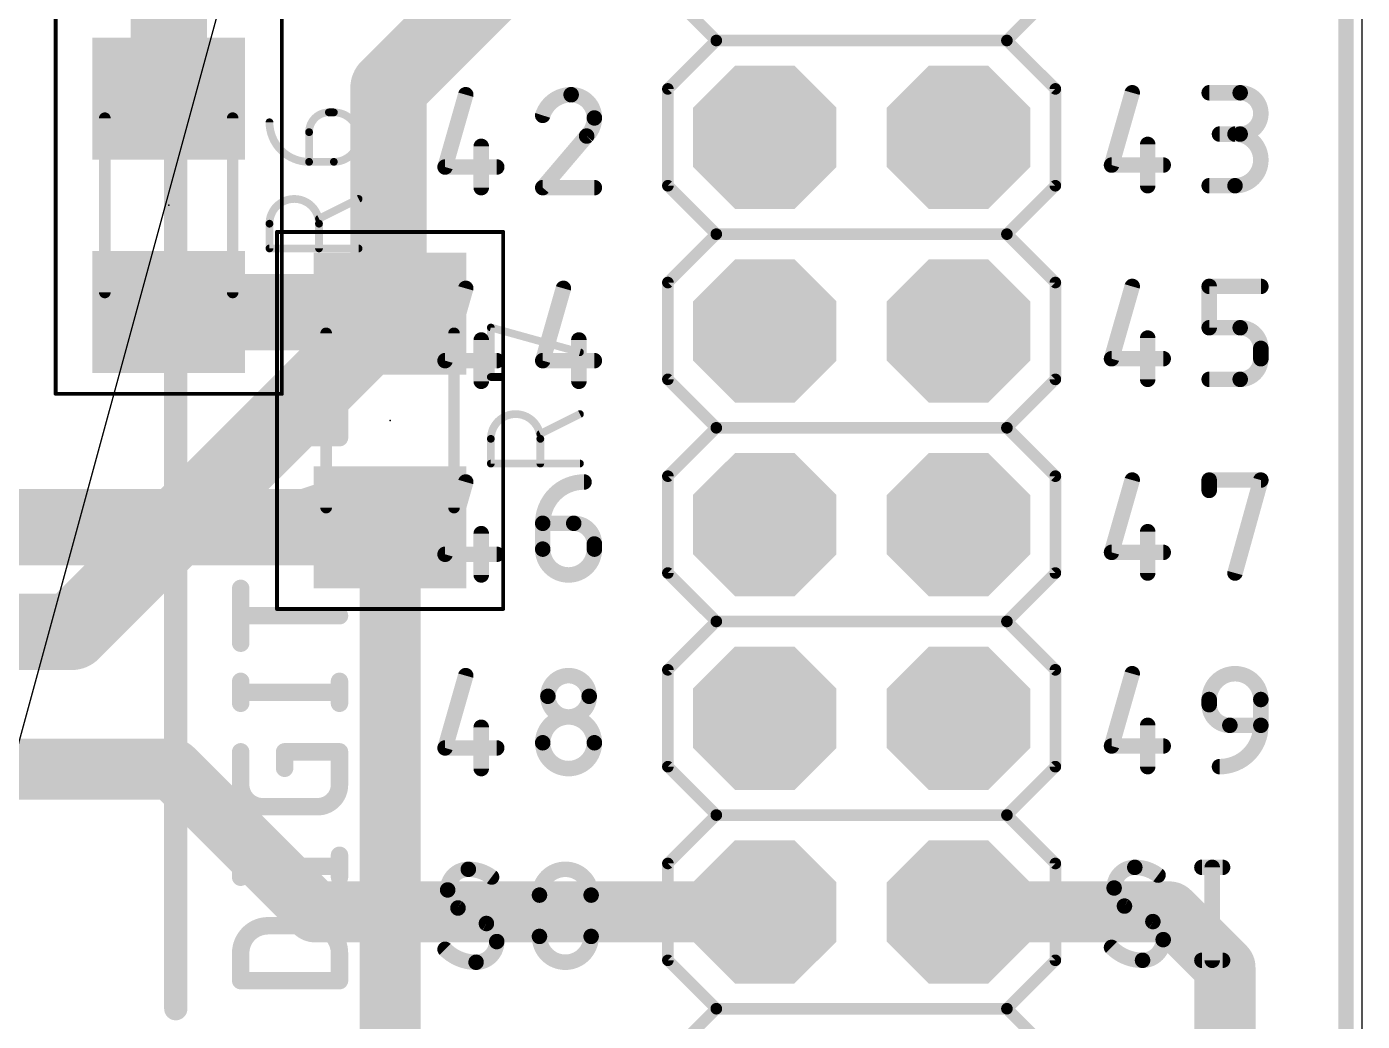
# Model space of a CAD drawing. Extents: x -35 to 140, y -8 to 139.
# Drawn here: x 122.49 to 140, y 47.29 to 60.34 of the extents above; entities that cross this region are included whole.
import ezdxf

# ---------------------------------------------------------------- set-up
doc = ezdxf.new("R2010")
doc.units = 0
for name, color, linetype in [('1', 12, 'CONTINUOUS'), ('16', 132, 'CONTINUOUS'), ('17', 110, 'CONTINUOUS'), ('18', 110, 'CONTINUOUS'), ('19', 53, 'CONTINUOUS'), ('20', 31, 'CONTINUOUS'), ('23', 53, 'CONTINUOUS'), ('25', 253, 'CONTINUOUS'), ('39', 12, 'CONTINUOUS'), ('51', 253, 'CONTINUOUS')]:
    doc.layers.add(name, color=color, linetype=linetype)

# ---------------------------------------------------------------- blocks, each defined once
blk = doc.blocks.new('RECT')
blk.add_solid([(-0.5, -0.5), (0.5, -0.5), (-0.5, 0.5), (0.5, 0.5)])
blk = doc.blocks.new('OCTAGONP')
at = {"const_width": 0.5}
blk.add_lwpolyline([(-0.25, -0.1036), (-0.25, 0.1036), (-0.1036, 0.25), (0.1036, 0.25), (0.25, 0.1036), (0.25, -0.1036), (0.1036, -0.25), (-0.1036, -0.25), (-0.25, -0.1036), (-0.25, 0.1036)], dxfattribs=at)
blk = doc.blocks.new('ROUNDV')
at = {"const_width": 0.5}
blk.add_lwpolyline([(0, -0.25, 1), (0, 0.25, 1), (0, -0.25)], format="xyb", dxfattribs=at)

msp = doc.modelspace()

# ---------------------------------------------------------------- linework, layer by layer
at = {"layer": '1'}
for points, const_width in [([(129.4, 61.7), (127.232, 59.532)], 1), ([(124.352, 59.396), (124.352, 61.252)], 1), ([(124.352, 59.496), (124.352, 59.396)], 1), ([(127.232, 59.532), (127.232, 56.596)], 1), ([(127.232, 56.596), (124.352, 56.596)], 1), ([(127.254, 56.574), (127.232, 56.596)], 1), ([(127.254, 53.774), (121.654, 53.774)], 1), ([(127.254, 45.846), (127.254, 53.774)], 0.8), ([(134.706, 48.728), (137.472, 48.728)], 0.8), ([(137.472, 48.728), (138.2, 48)], 0.8), ([(138.2, 48), (138.2, 41.8)], 0.8)]:
    msp.add_lwpolyline(points, dxfattribs=dict(at, const_width=const_width))
for points, const_width in [([(124.602, 59.496, 1), (124.102, 59.496)], 0.5), ([(127.482, 59.532, 1), (126.982, 59.532)], 0.5), ([(127.0552, 59.7088, 1), (127.4088, 59.3552)], 0.5), ([(124.102, 59.396, 1), (124.602, 59.396)], 0.5), ([(124.102, 59.396, 1), (124.602, 59.396)], 0.5), ([(124.352, 56.846, 1), (124.352, 56.346)], 0.5), ([(127.4088, 56.7728, 1), (127.0552, 56.4192)], 0.5), ([(127.232, 56.346, 1), (127.232, 56.846)], 0.5), ([(127.0772, 56.3972, 1), (127.4308, 56.7508)], 0.5), ([(126.982, 56.596, 1), (127.482, 56.596)], 0.5), ([(127.454, 53.774, 1), (127.054, 53.774)], 0.4), ([(127.254, 53.524, 1), (127.254, 54.024)], 0.5), ([(134.706, 48.928, 1), (134.706, 48.528)], 0.4), ([(137.6134, 48.8694, 1), (137.3306, 48.5866)], 0.4), ([(137.472, 48.528, 1), (137.472, 48.928)], 0.4), ([(138.4, 48, 1), (138, 48)], 0.4), ([(138.0586, 47.8586, 1), (138.3414, 48.1414)], 0.4)]:
    msp.add_lwpolyline(points, format="xyb", dxfattribs=dict(at, const_width=const_width))
at = {"layer": '16'}
for points, const_width in [([(127.254, 56.574), (123.08, 52.4)], 1), ([(123.08, 52.4), (113.8, 52.4)], 1), ([(124.4, 50.6), (115.37, 50.6)], 0.8), ([(126.272, 48.728), (124.4, 50.6)], 0.8), ([(132.166, 48.728), (126.272, 48.728)], 0.8)]:
    msp.add_lwpolyline(points, dxfattribs=dict(at, const_width=const_width))
for points, const_width in [([(127.4308, 56.3972, 1), (127.0772, 56.7508)], 0.5), ([(123.08, 52.15, 1), (123.08, 52.65)], 0.5), ([(122.9032, 52.5768, 1), (123.2568, 52.2232)], 0.5), ([(124.5414, 50.7414, 1), (124.2586, 50.4586)], 0.4), ([(124.4, 50.4, 1), (124.4, 50.8)], 0.4), ([(126.272, 48.928, 1), (126.272, 48.528)], 0.4), ([(126.1306, 48.5866, 1), (126.4134, 48.8694)], 0.4), ([(132.166, 48.528, 1), (132.166, 48.928)], 0.4)]:
    msp.add_lwpolyline(points, format="xyb", dxfattribs=dict(at, const_width=const_width))
at = {"layer": '19'}
msp.add_line((121.8, 48.8), (132.166, 86.828), dxfattribs=at)
at = {"layer": '20'}
msp.add_line((140, 0), (140, 90), dxfattribs=at)
at = {"layer": '23'}
for p in [(124.352, 57.996), (127.254, 55.174)]:
    msp.add_point(p, dxfattribs=at)
at = {"layer": '25'}
for points, const_width in [([(126.4517, 59.2152, 0.4142), (126.1921, 58.9556)], 0.1016), ([(126.4517, 59.2406, 1), (126.4517, 59.1898)], 0.0508), ([(126.4517, 59.1898, 1), (126.4517, 59.2406)], 0.0508), ([(126.5166, 58.5661, 1), (126.5166, 59.2152)], 0.1016), ([(126.5166, 59.2406, 1), (126.5166, 59.1898)], 0.0508), ([(126.5166, 59.1898, 1), (126.5166, 59.2406)], 0.0508), ([(125.6728, 59.0854, 0.4142), (126.1921, 58.5661)], 0.1016), ([(125.6982, 59.0854, 1), (125.6474, 59.0854)], 0.0508), ([(126.2175, 58.9556, 1), (126.1667, 58.9556)], 0.0508), ([(126.1667, 58.9556, 1), (126.2175, 58.9556)], 0.0508), ([(126.1921, 58.5915, 1), (126.1921, 58.5407)], 0.0508), ([(126.1667, 58.5661, 1), (126.2175, 58.5661)], 0.0508), ([(126.1921, 58.5407, 1), (126.1921, 58.5915)], 0.0508), ([(126.5166, 58.5915, 1), (126.5166, 58.5407)], 0.0508), ([(126.5166, 58.5407, 1), (126.5166, 58.5915)], 0.0508), ([(126.3219, 57.755, 1), (125.6728, 57.755)], 0.1016), ([(126.8526, 58.0568, 1), (126.8298, 58.1023)], 0.0508), ([(125.6982, 57.755, 1), (125.6474, 57.755)], 0.0508), ([(126.3473, 57.755, 1), (126.2965, 57.755)], 0.0508), ([(126.3106, 57.8426, 1), (126.3333, 57.7972)], 0.0508), ([(125.6474, 57.755, 1), (125.6982, 57.755)], 0.0508), ([(126.2965, 57.755, 1), (126.3473, 57.755)], 0.0508), ([(125.6728, 57.4559, 1), (125.6728, 57.4051)], 0.0508), ([(125.6474, 57.4305, 1), (125.6982, 57.4305)], 0.0508), ([(126.2965, 57.4305, 1), (126.3473, 57.4305)], 0.0508), ([(126.8412, 57.4051, 1), (126.8412, 57.4559)], 0.0508), ([(128.6002, 56.3932, 1), (128.5494, 56.3932)], 0.0508), ([(128.5816, 56.4177, 1), (128.568, 56.3687)], 0.0508), ([(129.7364, 56.0442, 1), (129.75, 56.0931)], 0.0508), ([(128.5748, 55.7695, 1), (128.5748, 55.7187)], 0.0508), ([(128.5494, 55.7441, 1), (128.6002, 55.7441)], 0.0508), ([(128.7046, 55.7187, 1), (128.7046, 55.7695)], 0.0508), ([(129.2239, 54.933, 1), (128.5748, 54.933)], 0.1016), ([(129.7546, 55.2348, 1), (129.7318, 55.2803)], 0.0508), ([(128.6002, 54.933, 1), (128.5494, 54.933)], 0.0508), ([(129.2493, 54.933, 1), (129.1985, 54.933)], 0.0508), ([(129.2126, 55.0206, 1), (129.2353, 54.9752)], 0.0508), ([(128.5494, 54.933, 1), (128.6002, 54.933)], 0.0508), ([(129.1985, 54.933, 1), (129.2493, 54.933)], 0.0508), ([(128.5748, 54.6339, 1), (128.5748, 54.5831)], 0.0508), ([(128.5494, 54.6085, 1), (128.6002, 54.6085)], 0.0508), ([(129.1985, 54.6085, 1), (129.2493, 54.6085)], 0.0508), ([(129.7432, 54.5831, 1), (129.7432, 54.6339)], 0.0508)]:
    msp.add_lwpolyline(points, format="xyb", dxfattribs=dict(at, const_width=const_width))
at = {"layer": '25', "const_width": 0.1016}
for points in [[(126.4517, 59.2152), (126.5166, 59.2152)], [(126.1921, 58.5661), (126.1921, 58.9556)], [(126.5166, 58.5661), (126.1921, 58.5661)], [(126.8412, 58.0796), (126.3219, 57.8199)], [(125.6728, 57.4305), (125.6728, 57.755)], [(126.3219, 57.755), (126.3219, 57.4305)], [(126.8412, 57.4305), (125.6728, 57.4305)], [(128.5748, 55.7441), (128.5748, 56.3932)], [(128.5748, 56.3932), (129.7432, 56.0686)], [(128.7046, 55.7441), (128.5748, 55.7441)], [(129.7432, 55.2576), (129.2239, 54.9979)], [(128.5748, 54.6085), (128.5748, 54.933)], [(129.2239, 54.933), (129.2239, 54.6085)], [(129.7432, 54.6085), (128.5748, 54.6085)]]:
    msp.add_lwpolyline(points, dxfattribs=at)
at = {"layer": '39', "const_width": 0.0508}
for points in [[(122.869, 55.523), (122.869, 60.469)], [(125.835, 60.469), (125.835, 55.523)], [(125.771, 52.701), (125.771, 57.647)], [(125.771, 57.647), (128.737, 57.647)], [(128.737, 57.647), (128.737, 52.701)], [(125.835, 55.523), (122.869, 55.523)], [(128.737, 52.701), (125.771, 52.701)]]:
    msp.add_lwpolyline(points, dxfattribs=at)
at = {"layer": '39', "const_width": 0.0254}
for points in [[(125.7837, 57.647, 1), (125.7583, 57.647)], [(125.771, 57.6597, 1), (125.771, 57.6343)], [(128.7497, 57.647, 1), (128.7243, 57.647)], [(128.737, 57.6343, 1), (128.737, 57.6597)], [(122.869, 55.5357, 1), (122.869, 55.5103)], [(122.8563, 55.523, 1), (122.8817, 55.523)], [(125.8223, 55.523, 1), (125.8477, 55.523)], [(125.835, 55.5103, 1), (125.835, 55.5357)], [(125.771, 52.7137, 1), (125.771, 52.6883)], [(125.7583, 52.701, 1), (125.7837, 52.701)], [(128.7243, 52.701, 1), (128.7497, 52.701)], [(128.737, 52.6883, 1), (128.737, 52.7137)]]:
    msp.add_lwpolyline(points, format="xyb", dxfattribs=at)
at = {"layer": '51'}
for points, const_width in [([(124.4444, 75.5758), (124.4444, 47.458)], 0.3048), ([(139.786, 74.128), (139.786, 39.838)], 0.2032), ([(131.531, 60.158), (130.896, 60.793)], 0.1524), ([(135.341, 60.158), (135.976, 60.793)], 0.1524), ([(130.896, 59.523), (131.531, 60.158)], 0.1524), ([(131.531, 60.158), (135.341, 60.158)], 0.1524), ([(135.976, 59.523), (135.341, 60.158)], 0.1524), ([(128.2459, 59.4468), (127.975, 58.4985)], 0.2032), ([(130.896, 58.253), (130.896, 59.523)], 0.1524), ([(135.976, 58.253), (135.976, 59.523)], 0.1524), ([(136.9835, 59.4722), (136.7126, 58.5239)], 0.2032), ([(137.9928, 59.4722), (138.3992, 59.4722)], 0.2032), ([(123.5138, 56.853), (123.5138, 59.139)], 0.1524), ([(125.1902, 56.853), (125.1902, 59.139)], 0.1524), ([(138.3992, 58.9303), (138.1282, 58.9303)], 0.2032), ([(128.4491, 58.7695), (128.4491, 58.2276)], 0.2032), ([(129.8309, 58.9049), (129.2552, 58.2276)], 0.2032), ([(137.1867, 58.7949), (137.1867, 58.253)], 0.2032), ([(127.975, 58.4985), (128.6523, 58.4985)], 0.2032), ([(136.7126, 58.5239), (137.3899, 58.5239)], 0.2032), ([(129.2552, 58.2276), (129.9325, 58.2276)], 0.2032), ([(131.531, 57.618), (130.896, 58.253)], 0.1524), ([(135.341, 57.618), (135.976, 58.253)], 0.1524), ([(137.9928, 58.253), (138.3314, 58.253)], 0.2032), ([(130.896, 56.983), (131.531, 57.618)], 0.1524), ([(131.531, 57.618), (135.341, 57.618)], 0.1524), ([(135.976, 56.983), (135.341, 57.618)], 0.1524), ([(128.2459, 56.9068), (127.975, 55.9585)], 0.2032), ([(129.5261, 56.9068), (129.2552, 55.9585)], 0.2032), ([(130.896, 55.713), (130.896, 56.983)], 0.1524), ([(135.976, 55.713), (135.976, 56.983)], 0.1524), ([(136.9835, 56.9322), (136.7126, 55.9839)], 0.2032), ([(137.9928, 56.3903), (137.9928, 56.9322)], 0.2032), ([(137.9928, 56.9322), (138.6701, 56.9322)], 0.2032), ([(126.4158, 54.031), (126.4158, 56.317)], 0.1524), ([(128.0922, 54.031), (128.0922, 56.317)], 0.1524), ([(138.3992, 56.3903), (137.9928, 56.3903)], 0.2032), ([(128.4491, 56.2295), (128.4491, 55.6876)], 0.2032), ([(129.7293, 56.2295), (129.7293, 55.6876)], 0.2032), ([(137.1867, 56.2549), (137.1867, 55.713)], 0.2032), ([(138.6701, 55.9839), (138.6701, 56.1194)], 0.2032), ([(127.975, 55.9585), (128.6523, 55.9585)], 0.2032), ([(129.2552, 55.9585), (129.9325, 55.9585)], 0.2032), ([(136.7126, 55.9839), (137.3899, 55.9839)], 0.2032), ([(131.531, 55.078), (130.896, 55.713)], 0.1524), ([(135.341, 55.078), (135.976, 55.713)], 0.1524), ([(137.9928, 55.713), (138.3992, 55.713)], 0.2032), ([(126.5907, 54.9482), (126.5907, 55.5239)], 0.2286), ([(125.2953, 54.9482), (126.5907, 54.9482)], 0.2286), ([(130.896, 54.443), (131.531, 55.078)], 0.1524), ([(131.531, 55.078), (135.341, 55.078)], 0.1524), ([(135.976, 54.443), (135.341, 55.078)], 0.1524), ([(128.2459, 54.3668), (127.975, 53.4185)], 0.2032), ([(130.896, 53.173), (130.896, 54.443)], 0.1524), ([(135.976, 53.173), (135.976, 54.443)], 0.1524), ([(136.9835, 54.3922), (136.7126, 53.4439)], 0.2032), ([(137.9928, 54.2567), (137.9928, 54.3922)], 0.2032), ([(137.9928, 54.3922), (138.6701, 54.3922)], 0.2032), ([(138.6701, 54.3922), (138.3314, 53.173)], 0.2032), ([(125.2953, 53.8897), (126.5907, 54.3215)], 0.2286), ([(126.2669, 54.2135), (126.2669, 53.5658)], 0.2286), ([(126.5907, 53.4579), (125.2953, 53.8897)], 0.2286), ([(128.4491, 53.6895), (128.4491, 53.1476)], 0.2032), ([(129.2552, 53.8249), (129.6616, 53.8249)], 0.2032), ([(129.2552, 53.4863), (129.2552, 53.8249)], 0.2032), ([(137.1867, 53.7149), (137.1867, 53.173)], 0.2032), ([(129.9325, 53.554), (129.9325, 53.4863)], 0.2032), ([(127.975, 53.4185), (128.6523, 53.4185)], 0.2032), ([(136.7126, 53.4439), (137.3899, 53.4439)], 0.2032), ([(131.531, 52.538), (130.896, 53.173)], 0.1524), ([(135.341, 52.538), (135.976, 53.173)], 0.1524), ([(125.2953, 52.2523), (125.2953, 52.9719)], 0.2286), ([(126.5907, 52.6121), (125.2953, 52.6121)], 0.2286), ([(130.896, 51.903), (131.531, 52.538)], 0.1524), ([(131.531, 52.538), (135.341, 52.538)], 0.1524), ([(135.976, 51.903), (135.341, 52.538)], 0.1524), ([(125.2953, 51.4643), (125.2953, 51.7522)], 0.2286), ([(126.5907, 51.4643), (126.5907, 51.7522)], 0.2286), ([(128.2459, 51.8268), (127.975, 50.8785)], 0.2032), ([(130.896, 50.633), (130.896, 51.903)], 0.1524), ([(135.976, 50.633), (135.976, 51.903)], 0.1524), ([(136.9835, 51.8522), (136.7126, 50.9039)], 0.2032), ([(125.2953, 51.6083), (126.5907, 51.6083)], 0.2286), ([(137.9928, 51.4458), (137.9928, 51.5135)], 0.2032), ([(138.6701, 51.5135), (138.6701, 51.1749)], 0.2032), ([(128.4491, 51.1495), (128.4491, 50.6076)], 0.2032), ([(137.1867, 51.1749), (137.1867, 50.633)], 0.2032), ([(138.6701, 51.1749), (138.2637, 51.1749)], 0.2032), ([(127.975, 50.8785), (128.6523, 50.8785)], 0.2032), ([(136.7126, 50.9039), (137.3899, 50.9039)], 0.2032), ([(125.2953, 50.3956), (125.2953, 50.8274)], 0.2286), ([(125.871, 50.6115), (125.871, 50.8274)], 0.2286), ([(125.871, 50.8274), (126.5907, 50.8274)], 0.2286), ([(126.5907, 50.8274), (126.5907, 50.3956)], 0.2286), ([(131.531, 49.998), (130.896, 50.633)], 0.1524), ([(135.341, 49.998), (135.976, 50.633)], 0.1524), ([(126.3028, 50.1077), (125.5832, 50.1077)], 0.2286), ([(130.896, 49.363), (131.531, 49.998)], 0.1524), ([(131.531, 49.998), (135.341, 49.998)], 0.1524), ([(135.976, 49.363), (135.341, 49.998)], 0.1524), ([(125.2953, 49.1829), (125.2953, 49.4708)], 0.2286), ([(126.5907, 49.1829), (126.5907, 49.4708)], 0.2286), ([(125.2953, 49.3268), (126.5907, 49.3268)], 0.2286), ([(130.896, 48.093), (130.896, 49.363)], 0.1524), ([(135.976, 48.093), (135.976, 49.363)], 0.1524), ([(137.8973, 49.3122), (138.1682, 49.3122)], 0.2032), ([(138.0327, 49.3122), (138.0327, 48.093)], 0.2032), ([(129.2125, 48.4063), (129.2125, 48.9481)], 0.2032), ([(129.8898, 48.9481), (129.8898, 48.4063)], 0.2032), ([(128.5169, 48.5756), (128.1443, 48.7788)], 0.2032), ([(137.2545, 48.601), (136.8819, 48.8042)], 0.2032), ([(125.6551, 48.546), (126.2309, 48.546)], 0.2286), ([(125.2953, 47.8263), (125.2953, 48.1861)], 0.2286), ([(126.5907, 48.1861), (126.5907, 47.8263)], 0.2286), ([(131.531, 47.458), (130.896, 48.093)], 0.1524), ([(135.341, 47.458), (135.976, 48.093)], 0.1524), ([(137.8973, 48.093), (138.1682, 48.093)], 0.2032), ([(126.5907, 47.8263), (125.2953, 47.8263)], 0.2286), ([(130.896, 46.823), (131.531, 47.458)], 0.1524), ([(131.531, 47.458), (135.341, 47.458)], 0.1524), ([(135.976, 46.823), (135.341, 47.458)], 0.1524)]:
    msp.add_lwpolyline(points, dxfattribs=dict(at, const_width=const_width))
for points, const_width in [([(131.531, 60.1961, 1), (131.531, 60.1199)], 0.0762), ([(131.5579, 60.1311, 1), (131.5041, 60.1849)], 0.0762), ([(131.5041, 60.1311, 1), (131.5579, 60.1849)], 0.0762), ([(135.3679, 60.1849, 1), (135.3141, 60.1311)], 0.0762), ([(135.3141, 60.1849, 1), (135.3679, 60.1311)], 0.0762), ([(135.341, 60.1199, 1), (135.341, 60.1961)], 0.0762), ([(128.2948, 59.4328, 1), (128.1971, 59.4608)], 0.1016), ([(129.6277, 59.4468, 0.3252), (129.2552, 59.1759)], 0.2032), ([(129.9325, 59.142, 0.4142), (129.6277, 59.4468)], 0.2032), ([(129.6277, 59.4976, 1), (129.6277, 59.396)], 0.1016), ([(129.6277, 59.396, 1), (129.6277, 59.4976)], 0.1016), ([(130.9341, 59.523, 1), (130.8579, 59.523)], 0.0762), ([(130.8691, 59.5499, 1), (130.9229, 59.4961)], 0.0762), ([(136.0141, 59.523, 1), (135.9379, 59.523)], 0.0762), ([(135.9491, 59.4961, 1), (136.0029, 59.5499)], 0.0762), ([(137.0324, 59.4582, 1), (136.9347, 59.4862)], 0.1016), ([(137.9928, 59.523, 1), (137.9928, 59.4214)], 0.1016), ([(138.3992, 58.9303, 1), (138.3992, 59.4722)], 0.2032), ([(138.3992, 59.523, 1), (138.3992, 59.4214)], 0.1016), ([(138.3992, 59.4214, 1), (138.3992, 59.523)], 0.1016), ([(123.5519, 59.139, 1), (123.4757, 59.139)], 0.0762), ([(125.2283, 59.139, 1), (125.1521, 59.139)], 0.0762), ([(129.2068, 59.1915, 1), (129.3035, 59.1602)], 0.1016), ([(129.8309, 58.9049, 0.2053), (129.9325, 59.142)], 0.2032), ([(129.9833, 59.142, 1), (129.8817, 59.142)], 0.1016), ([(129.8817, 59.142, 1), (129.9833, 59.142)], 0.1016), ([(138.1282, 58.9811, 1), (138.1282, 58.8795)], 0.1016), ([(138.3314, 58.253, 1), (138.3314, 58.9303)], 0.2032), ([(138.3314, 58.9811, 1), (138.3314, 58.8795)], 0.1016), ([(138.3992, 58.9811, 1), (138.3992, 58.8795)], 0.1016), ([(138.3992, 58.8795, 1), (138.3992, 58.9811)], 0.1016), ([(128.4999, 58.7695, 1), (128.3983, 58.7695)], 0.1016), ([(129.7959, 58.9417, 1), (129.8659, 58.8681)], 0.1016), ([(129.8696, 58.872, 1), (129.7922, 58.9378)], 0.1016), ([(137.2375, 58.7949, 1), (137.1359, 58.7949)], 0.1016), ([(127.975, 58.5493, 1), (127.975, 58.4477)], 0.1016), ([(127.9262, 58.5125, 1), (128.0238, 58.4846)], 0.1016), ([(128.6523, 58.4477, 1), (128.6523, 58.5493)], 0.1016), ([(136.7126, 58.5747, 1), (136.7126, 58.4731)], 0.1016), ([(136.6638, 58.5379, 1), (136.7614, 58.51)], 0.1016), ([(137.3899, 58.4731, 1), (137.3899, 58.5747)], 0.1016), ([(129.2164, 58.2605, 1), (129.2939, 58.1947)], 0.1016), ([(129.2552, 58.2784, 1), (129.2552, 58.1768)], 0.1016), ([(129.9325, 58.1768, 1), (129.9325, 58.2784)], 0.1016), ([(130.9229, 58.2799, 1), (130.8691, 58.2261)], 0.0762), ([(136.0029, 58.2261, 1), (135.9491, 58.2799)], 0.0762), ([(137.9928, 58.3038, 1), (137.9928, 58.2022)], 0.1016), ([(138.3314, 58.3038, 1), (138.3314, 58.2022)], 0.1016), ([(138.3314, 58.2022, 1), (138.3314, 58.3038)], 0.1016), ([(128.3983, 58.2276, 1), (128.4999, 58.2276)], 0.1016), ([(130.8579, 58.253, 1), (130.9341, 58.253)], 0.0762), ([(135.9379, 58.253, 1), (136.0141, 58.253)], 0.0762), ([(137.1359, 58.253, 1), (137.2375, 58.253)], 0.1016), ([(131.531, 57.6561, 1), (131.531, 57.5799)], 0.0762), ([(131.5579, 57.5911, 1), (131.5041, 57.6449)], 0.0762), ([(131.5041, 57.5911, 1), (131.5579, 57.6449)], 0.0762), ([(135.3679, 57.6449, 1), (135.3141, 57.5911)], 0.0762), ([(135.3141, 57.6449, 1), (135.3679, 57.5911)], 0.0762), ([(135.341, 57.5799, 1), (135.341, 57.6561)], 0.0762), ([(128.2948, 56.8928, 1), (128.1971, 56.9208)], 0.1016), ([(129.5749, 56.8928, 1), (129.4772, 56.9208)], 0.1016), ([(130.9341, 56.983, 1), (130.8579, 56.983)], 0.0762), ([(130.8691, 57.0099, 1), (130.9229, 56.9561)], 0.0762), ([(136.0141, 56.983, 1), (135.9379, 56.983)], 0.0762), ([(135.9491, 56.9561, 1), (136.0029, 57.0099)], 0.0762), ([(137.0324, 56.9182, 1), (136.9347, 56.9462)], 0.1016), ([(138.0436, 56.9322, 1), (137.942, 56.9322)], 0.1016), ([(137.9928, 56.983, 1), (137.9928, 56.8814)], 0.1016), ([(138.6701, 56.8814, 1), (138.6701, 56.983)], 0.1016), ([(123.4757, 56.853, 1), (123.5519, 56.853)], 0.0762), ([(125.1521, 56.853, 1), (125.2283, 56.853)], 0.0762), ([(126.4539, 56.317, 1), (126.3777, 56.317)], 0.0762), ([(128.1303, 56.317, 1), (128.0541, 56.317)], 0.0762), ([(137.9928, 56.4411, 1), (137.9928, 56.3395)], 0.1016), ([(137.942, 56.3903, 1), (138.0436, 56.3903)], 0.1016), ([(138.6701, 56.1194, 0.4142), (138.3992, 56.3903)], 0.2032), ([(138.3992, 56.4411, 1), (138.3992, 56.3395)], 0.1016), ([(138.3992, 56.3395, 1), (138.3992, 56.4411)], 0.1016), ([(128.4999, 56.2295, 1), (128.3983, 56.2295)], 0.1016), ([(129.7801, 56.2295, 1), (129.6785, 56.2295)], 0.1016), ([(137.2375, 56.2549, 1), (137.1359, 56.2549)], 0.1016), ([(138.7209, 56.1194, 1), (138.6193, 56.1194)], 0.1016), ([(127.975, 56.0093, 1), (127.975, 55.9077)], 0.1016), ([(128.6523, 55.9077, 1), (128.6523, 56.0093)], 0.1016), ([(129.2552, 56.0093, 1), (129.2552, 55.9077)], 0.1016), ([(129.9325, 55.9077, 1), (129.9325, 56.0093)], 0.1016), ([(136.7126, 56.0347, 1), (136.7126, 55.9331)], 0.1016), ([(136.6638, 55.9979, 1), (136.7614, 55.97)], 0.1016), ([(137.3899, 55.9331, 1), (137.3899, 56.0347)], 0.1016), ([(138.3992, 55.713, 0.4142), (138.6701, 55.9839)], 0.2032), ([(138.6193, 56.1194, 1), (138.7209, 56.1194)], 0.1016), ([(138.7209, 55.9839, 1), (138.6193, 55.9839)], 0.1016), ([(138.6193, 55.9839, 1), (138.7209, 55.9839)], 0.1016), ([(127.9262, 55.9725, 1), (128.0238, 55.9446)], 0.1016), ([(129.2063, 55.9725, 1), (129.304, 55.9446)], 0.1016), ([(128.3983, 55.6876, 1), (128.4999, 55.6876)], 0.1016), ([(129.6785, 55.6876, 1), (129.7801, 55.6876)], 0.1016), ([(130.8579, 55.713, 1), (130.9341, 55.713)], 0.0762), ([(130.9229, 55.7399, 1), (130.8691, 55.6861)], 0.0762), ([(135.9379, 55.713, 1), (136.0141, 55.713)], 0.0762), ([(136.0029, 55.6861, 1), (135.9491, 55.7399)], 0.0762), ([(137.1359, 55.713, 1), (137.2375, 55.713)], 0.1016), ([(137.9928, 55.7638, 1), (137.9928, 55.6622)], 0.1016), ([(138.3992, 55.7638, 1), (138.3992, 55.6622)], 0.1016), ([(138.3992, 55.6622, 1), (138.3992, 55.7638)], 0.1016), ([(126.6479, 55.5239, 1), (126.5336, 55.5239)], 0.1143), ([(125.2953, 55.0054, 1), (125.2953, 54.8911)], 0.1143), ([(126.5336, 54.9482, 1), (126.6479, 54.9482)], 0.1143), ([(126.5907, 54.8911, 1), (126.5907, 55.0054)], 0.1143), ([(131.531, 55.1161, 1), (131.531, 55.0399)], 0.0762), ([(131.5579, 55.0511, 1), (131.5041, 55.1049)], 0.0762), ([(131.5041, 55.0511, 1), (131.5579, 55.1049)], 0.0762), ([(135.3679, 55.1049, 1), (135.3141, 55.0511)], 0.0762), ([(135.3141, 55.1049, 1), (135.3679, 55.0511)], 0.0762), ([(135.341, 55.0399, 1), (135.341, 55.1161)], 0.0762), ([(128.2948, 54.3528, 1), (128.1971, 54.3808)], 0.1016), ([(129.797, 54.3668, 0.4142), (129.2552, 53.8249)], 0.2032), ([(129.797, 54.316, 1), (129.797, 54.4176)], 0.1016), ([(130.9341, 54.443, 1), (130.8579, 54.443)], 0.0762), ([(130.8691, 54.4699, 1), (130.9229, 54.4161)], 0.0762), ([(136.0141, 54.443, 1), (135.9379, 54.443)], 0.0762), ([(135.9491, 54.4161, 1), (136.0029, 54.4699)], 0.0762), ([(137.0324, 54.3782, 1), (136.9347, 54.4062)], 0.1016), ([(138.0436, 54.3922, 1), (137.942, 54.3922)], 0.1016), ([(137.9928, 54.443, 1), (137.9928, 54.3414)], 0.1016), ([(138.719, 54.3786, 1), (138.6211, 54.4058)], 0.1016), ([(138.6701, 54.3414, 1), (138.6701, 54.443)], 0.1016), ([(126.324, 54.2135, 1), (126.2097, 54.2135)], 0.1143), ([(126.6088, 54.2673, 1), (126.5726, 54.3757)], 0.1143), ([(137.942, 54.2567, 1), (138.0436, 54.2567)], 0.1016), ([(125.3134, 53.9439, 1), (125.2772, 53.8355)], 0.1143), ([(125.2772, 53.9439, 1), (125.3134, 53.8355)], 0.1143), ([(126.3777, 54.031, 1), (126.4539, 54.031)], 0.0762), ([(128.0541, 54.031, 1), (128.1303, 54.031)], 0.0762), ([(128.4999, 53.6895, 1), (128.3983, 53.6895)], 0.1016), ([(129.2552, 53.8757, 1), (129.2552, 53.7741)], 0.1016), ([(129.306, 53.8249, 1), (129.2044, 53.8249)], 0.1016), ([(129.2044, 53.8249, 1), (129.306, 53.8249)], 0.1016), ([(129.9325, 53.554, 0.4142), (129.6616, 53.8249)], 0.2032), ([(129.6616, 53.8757, 1), (129.6616, 53.7741)], 0.1016), ([(129.6616, 53.7741, 1), (129.6616, 53.8757)], 0.1016), ([(137.2375, 53.7149, 1), (137.1359, 53.7149)], 0.1016), ([(126.2097, 53.5658, 1), (126.324, 53.5658)], 0.1143), ([(129.2552, 53.4863, 1), (129.9325, 53.4863)], 0.2032), ([(129.306, 53.4863, 1), (129.2044, 53.4863)], 0.1016), ([(129.9833, 53.554, 1), (129.8817, 53.554)], 0.1016), ([(129.8817, 53.554, 1), (129.9833, 53.554)], 0.1016), ([(129.9833, 53.4863, 1), (129.8817, 53.4863)], 0.1016), ([(126.5726, 53.4037, 1), (126.6088, 53.5121)], 0.1143), ([(127.975, 53.4693, 1), (127.975, 53.3677)], 0.1016), ([(127.9262, 53.4325, 1), (128.0238, 53.4046)], 0.1016), ([(128.6523, 53.3677, 1), (128.6523, 53.4693)], 0.1016), ([(129.2044, 53.4863, 1), (129.306, 53.4863)], 0.1016), ([(129.8817, 53.4863, 1), (129.9833, 53.4863)], 0.1016), ([(136.7126, 53.4947, 1), (136.7126, 53.3931)], 0.1016), ([(136.6638, 53.4579, 1), (136.7614, 53.43)], 0.1016), ([(137.3899, 53.3931, 1), (137.3899, 53.4947)], 0.1016), ([(130.9229, 53.1999, 1), (130.8691, 53.1461)], 0.0762), ([(136.0029, 53.1461, 1), (135.9491, 53.1999)], 0.0762), ([(138.2825, 53.1866, 1), (138.3804, 53.1594)], 0.1016), ([(125.3525, 52.9719, 1), (125.2382, 52.9719)], 0.1143), ([(128.3983, 53.1476, 1), (128.4999, 53.1476)], 0.1016), ([(130.8579, 53.173, 1), (130.9341, 53.173)], 0.0762), ([(135.9379, 53.173, 1), (136.0141, 53.173)], 0.0762), ([(137.1359, 53.173, 1), (137.2375, 53.173)], 0.1016), ([(125.2953, 52.6692, 1), (125.2953, 52.5549)], 0.1143), ([(126.5907, 52.5549, 1), (126.5907, 52.6692)], 0.1143), ([(131.531, 52.5761, 1), (131.531, 52.4999)], 0.0762), ([(131.5579, 52.5111, 1), (131.5041, 52.5649)], 0.0762), ([(131.5041, 52.5111, 1), (131.5579, 52.5649)], 0.0762), ([(135.3679, 52.5649, 1), (135.3141, 52.5111)], 0.0762), ([(135.3141, 52.5649, 1), (135.3679, 52.5111)], 0.0762), ([(135.341, 52.4999, 1), (135.341, 52.5761)], 0.0762), ([(125.2382, 52.2523, 1), (125.3525, 52.2523)], 0.1143), ([(125.3525, 51.7522, 1), (125.2382, 51.7522)], 0.1143), ([(126.6479, 51.7522, 1), (126.5336, 51.7522)], 0.1143), ([(128.2948, 51.8128, 1), (128.1971, 51.8408)], 0.1016), ([(129.8648, 51.5559, 1), (129.3229, 51.5559)], 0.2032), ([(130.9341, 51.903, 1), (130.8579, 51.903)], 0.0762), ([(130.8691, 51.9299, 1), (130.9229, 51.8761)], 0.0762), ([(136.0141, 51.903, 1), (135.9379, 51.903)], 0.0762), ([(135.9491, 51.8761, 1), (136.0029, 51.9299)], 0.0762), ([(137.0324, 51.8382, 1), (136.9347, 51.8662)], 0.1016), ([(138.6701, 51.5135, 1), (137.9928, 51.5135)], 0.2032), ([(125.2953, 51.6654, 1), (125.2953, 51.5511)], 0.1143), ([(126.5907, 51.5511, 1), (126.5907, 51.6654)], 0.1143), ([(129.3229, 51.5559, 1), (129.8648, 51.5559)], 0.2032), ([(129.3737, 51.5559, 1), (129.2721, 51.5559)], 0.1016), ([(129.9156, 51.5559, 1), (129.814, 51.5559)], 0.1016), ([(125.2382, 51.4643, 1), (125.3525, 51.4643)], 0.1143), ([(126.5336, 51.4643, 1), (126.6479, 51.4643)], 0.1143), ([(129.2721, 51.5559, 1), (129.3737, 51.5559)], 0.1016), ([(129.814, 51.5559, 1), (129.9156, 51.5559)], 0.1016), ([(138.0436, 51.5135, 1), (137.942, 51.5135)], 0.1016), ([(137.942, 51.5135, 1), (138.0436, 51.5135)], 0.1016), ([(137.9928, 51.4458, 0.4142), (138.2637, 51.1749)], 0.2032), ([(138.0436, 51.4458, 1), (137.942, 51.4458)], 0.1016), ([(137.942, 51.4458, 1), (138.0436, 51.4458)], 0.1016), ([(138.7209, 51.5135, 1), (138.6193, 51.5135)], 0.1016), ([(138.6193, 51.5135, 1), (138.7209, 51.5135)], 0.1016), ([(129.9325, 50.9463, 1), (129.2552, 50.9463)], 0.2032), ([(128.4999, 51.1495, 1), (128.3983, 51.1495)], 0.1016), ([(137.2375, 51.1749, 1), (137.1359, 51.1749)], 0.1016), ([(138.1282, 50.633, 0.4142), (138.6701, 51.1749)], 0.2032), ([(138.2637, 51.2257, 1), (138.2637, 51.1241)], 0.1016), ([(138.2637, 51.1241, 1), (138.2637, 51.2257)], 0.1016), ([(138.7209, 51.1749, 1), (138.6193, 51.1749)], 0.1016), ([(138.6193, 51.1749, 1), (138.7209, 51.1749)], 0.1016), ([(138.6701, 51.1241, 1), (138.6701, 51.2257)], 0.1016), ([(127.975, 50.9293, 1), (127.975, 50.8277)], 0.1016), ([(128.6523, 50.8277, 1), (128.6523, 50.9293)], 0.1016), ([(129.2552, 50.9463, 1), (129.9325, 50.9463)], 0.2032), ([(129.306, 50.9463, 1), (129.2044, 50.9463)], 0.1016), ([(129.2044, 50.9463, 1), (129.306, 50.9463)], 0.1016), ([(129.9833, 50.9463, 1), (129.8817, 50.9463)], 0.1016), ([(129.8817, 50.9463, 1), (129.9833, 50.9463)], 0.1016), ([(136.7126, 50.9547, 1), (136.7126, 50.8531)], 0.1016), ([(136.6638, 50.9179, 1), (136.7614, 50.89)], 0.1016), ([(137.3899, 50.8531, 1), (137.3899, 50.9547)], 0.1016), ([(125.3525, 50.8274, 1), (125.2382, 50.8274)], 0.1143), ([(125.9282, 50.8274, 1), (125.8139, 50.8274)], 0.1143), ([(125.871, 50.8845, 1), (125.871, 50.7702)], 0.1143), ([(126.6479, 50.8274, 1), (126.5336, 50.8274)], 0.1143), ([(126.5907, 50.7702, 1), (126.5907, 50.8845)], 0.1143), ([(127.9262, 50.8925, 1), (128.0238, 50.8646)], 0.1016), ([(125.8139, 50.6115, 1), (125.9282, 50.6115)], 0.1143), ([(128.3983, 50.6076, 1), (128.4999, 50.6076)], 0.1016), ([(130.8579, 50.633, 1), (130.9341, 50.633)], 0.0762), ([(130.9229, 50.6599, 1), (130.8691, 50.6061)], 0.0762), ([(135.9379, 50.633, 1), (136.0141, 50.633)], 0.0762), ([(136.0029, 50.6061, 1), (135.9491, 50.6599)], 0.0762), ([(137.1359, 50.633, 1), (137.2375, 50.633)], 0.1016), ([(138.1282, 50.6838, 1), (138.1282, 50.5822)], 0.1016), ([(125.2953, 50.3956, 0.4142), (125.5832, 50.1077)], 0.2286), ([(125.3524, 50.3956, 1), (125.2382, 50.3956)], 0.1143), ([(125.2382, 50.3956, 1), (125.3525, 50.3956)], 0.1143), ([(126.3028, 50.1077, 0.4142), (126.5907, 50.3956)], 0.2286), ([(126.6479, 50.3956, 1), (126.5336, 50.3956)], 0.1143), ([(126.5336, 50.3956, 1), (126.6479, 50.3956)], 0.1143), ([(125.5832, 50.1649, 1), (125.5832, 50.0506)], 0.1143), ([(125.5832, 50.0506, 1), (125.5832, 50.1649)], 0.1143), ([(126.3028, 50.1649, 1), (126.3028, 50.0506)], 0.1143), ([(126.3028, 50.0506, 1), (126.3028, 50.1649)], 0.1143), ([(131.531, 50.0361, 1), (131.531, 49.9599)], 0.0762), ([(131.5579, 49.9711, 1), (131.5041, 50.0249)], 0.0762), ([(131.5041, 49.9711, 1), (131.5579, 50.0249)], 0.0762), ([(135.3679, 50.0249, 1), (135.3141, 49.9711)], 0.0762), ([(135.3141, 50.0249, 1), (135.3679, 49.9711)], 0.0762), ([(135.341, 49.9599, 1), (135.341, 50.0361)], 0.0762), ([(125.3525, 49.4708, 1), (125.2382, 49.4708)], 0.1143), ([(126.6479, 49.4708, 1), (126.5336, 49.4708)], 0.1143), ([(125.2953, 49.384, 1), (125.2953, 49.2697)], 0.1143), ([(126.5907, 49.2697, 1), (126.5907, 49.384)], 0.1143), ([(128.2798, 49.2868, 0.4142), (128.0089, 49.0159)], 0.2032), ([(128.5846, 49.1852, 0.1623), (128.2798, 49.2868)], 0.2032), ([(128.2798, 49.3376, 1), (128.2798, 49.236)], 0.1016), ([(128.2798, 49.236, 1), (128.2798, 49.3376)], 0.1016), ([(129.8898, 48.9481, 1), (129.2125, 48.9481)], 0.2032), ([(130.9341, 49.363, 1), (130.8579, 49.363)], 0.0762), ([(130.8691, 49.3899, 1), (130.9229, 49.3361)], 0.0762), ([(136.0141, 49.363, 1), (135.9379, 49.363)], 0.0762), ([(135.9491, 49.3361, 1), (136.0029, 49.3899)], 0.0762), ([(137.0174, 49.3122, 0.4142), (136.7465, 49.0413)], 0.2032), ([(137.3222, 49.2106, 0.1623), (137.0174, 49.3122)], 0.2032), ([(137.0174, 49.363, 1), (137.0174, 49.2614)], 0.1016), ([(137.0174, 49.2614, 1), (137.0174, 49.363)], 0.1016), ([(137.8973, 49.363, 1), (137.8973, 49.2614)], 0.1016), ([(138.0835, 49.3122, 1), (137.9819, 49.3122)], 0.1016), ([(138.1682, 49.2614, 1), (138.1682, 49.363)], 0.1016), ([(125.2382, 49.1829, 1), (125.3525, 49.1829)], 0.1143), ([(126.5336, 49.1829, 1), (126.6479, 49.1829)], 0.1143), ([(128.5541, 49.1446, 1), (128.6151, 49.2258)], 0.1016), ([(137.2917, 49.17, 1), (137.3527, 49.2512)], 0.1016), ([(128.0089, 49.0159, 0.2656), (128.1443, 48.7788)], 0.2032), ([(128.0597, 49.0159, 1), (127.9581, 49.0159)], 0.1016), ([(127.9581, 49.0159, 1), (128.0597, 49.0159)], 0.1016), ([(129.2633, 48.9481, 1), (129.1617, 48.9481)], 0.1016), ([(129.9406, 48.9481, 1), (129.839, 48.9481)], 0.1016), ([(136.7465, 49.0413, 0.2656), (136.8819, 48.8042)], 0.2032), ([(136.7973, 49.0413, 1), (136.6957, 49.0413)], 0.1016), ([(136.6957, 49.0413, 1), (136.7973, 49.0413)], 0.1016), ([(128.1687, 48.8234, 1), (128.12, 48.7342)], 0.1016), ([(128.1185, 48.735, 1), (128.1701, 48.8226)], 0.1016), ([(129.1617, 48.9481, 1), (129.2633, 48.9481)], 0.1016), ([(129.839, 48.9481, 1), (129.9406, 48.9481)], 0.1016), ([(136.9063, 48.8488, 1), (136.8576, 48.7596)], 0.1016), ([(136.8561, 48.7604, 1), (136.9077, 48.848)], 0.1016), ([(137.3899, 48.3639, 0.2656), (137.2545, 48.601)], 0.2032), ([(137.2803, 48.6448, 1), (137.2287, 48.5572)], 0.1016), ([(137.2301, 48.5564, 1), (137.2788, 48.6456)], 0.1016), ([(125.6551, 48.546, 0.4142), (125.2953, 48.1861)], 0.2286), ([(125.6551, 48.6031, 1), (125.6551, 48.4888)], 0.1143), ([(125.6551, 48.4888, 1), (125.6551, 48.6031)], 0.1143), ([(126.5907, 48.1861, 0.4142), (126.2309, 48.546)], 0.2286), ([(126.2309, 48.6031, 1), (126.2309, 48.4888)], 0.1143), ([(126.2309, 48.4888, 1), (126.2309, 48.6031)], 0.1143), ([(128.6523, 48.3385, 0.2656), (128.5169, 48.5756)], 0.2032), ([(128.5427, 48.6194, 1), (128.4911, 48.5318)], 0.1016), ([(128.4925, 48.531, 1), (128.5412, 48.6202)], 0.1016), ([(129.2125, 48.4063, 1), (129.8898, 48.4063)], 0.2032), ([(129.2633, 48.4063, 1), (129.1617, 48.4063)], 0.1016), ([(129.9406, 48.4063, 1), (129.839, 48.4063)], 0.1016), ([(128.0111, 48.2727, 1), (127.9389, 48.2012)], 0.1016), ([(127.975, 48.2369, 0.2), (128.3814, 48.0676)], 0.2032), ([(128.3814, 48.0676, 0.4142), (128.6523, 48.3385)], 0.2032), ([(128.7031, 48.3385, 1), (128.6015, 48.3385)], 0.1016), ([(128.6015, 48.3385, 1), (128.7031, 48.3385)], 0.1016), ([(129.1617, 48.4063, 1), (129.2633, 48.4063)], 0.1016), ([(129.839, 48.4063, 1), (129.9406, 48.4063)], 0.1016), ([(136.7487, 48.2981, 1), (136.6765, 48.2266)], 0.1016), ([(136.7126, 48.2623, 0.2), (137.119, 48.093)], 0.2032), ([(137.119, 48.093, 0.4142), (137.3899, 48.3639)], 0.2032), ([(137.4407, 48.3639, 1), (137.3391, 48.3639)], 0.1016), ([(137.3391, 48.3639, 1), (137.4407, 48.3639)], 0.1016), ([(125.3525, 48.1861, 1), (125.2382, 48.1861)], 0.1143), ([(125.2382, 48.1861, 1), (125.3525, 48.1861)], 0.1143), ([(126.6479, 48.1861, 1), (126.5336, 48.1861)], 0.1143), ([(126.5336, 48.1861, 1), (126.6479, 48.1861)], 0.1143), ([(128.3814, 48.1184, 1), (128.3814, 48.0168)], 0.1016), ([(128.3814, 48.0168, 1), (128.3814, 48.1184)], 0.1016), ([(130.9229, 48.1199, 1), (130.8691, 48.0661)], 0.0762), ([(136.0029, 48.0661, 1), (135.9491, 48.1199)], 0.0762), ([(137.119, 48.1438, 1), (137.119, 48.0422)], 0.1016), ([(137.119, 48.0422, 1), (137.119, 48.1438)], 0.1016), ([(137.8973, 48.1438, 1), (137.8973, 48.0422)], 0.1016), ([(138.1682, 48.0422, 1), (138.1682, 48.1438)], 0.1016), ([(130.8579, 48.093, 1), (130.9341, 48.093)], 0.0762), ([(135.9379, 48.093, 1), (136.0141, 48.093)], 0.0762), ([(137.9819, 48.093, 1), (138.0835, 48.093)], 0.1016), ([(125.2953, 47.8835, 1), (125.2953, 47.7692)], 0.1143), ([(125.2382, 47.8263, 1), (125.3525, 47.8263)], 0.1143), ([(126.5336, 47.8263, 1), (126.6479, 47.8263)], 0.1143), ([(126.5907, 47.7692, 1), (126.5907, 47.8835)], 0.1143), ([(124.3682, 47.458, 1), (124.5206, 47.458)], 0.1524), ([(131.531, 47.4961, 1), (131.531, 47.4199)], 0.0762), ([(131.5579, 47.4311, 1), (131.5041, 47.4849)], 0.0762), ([(131.5041, 47.4311, 1), (131.5579, 47.4849)], 0.0762), ([(135.3679, 47.4849, 1), (135.3141, 47.4311)], 0.0762), ([(135.3141, 47.4849, 1), (135.3679, 47.4311)], 0.0762), ([(135.341, 47.4199, 1), (135.341, 47.4961)], 0.0762)]:
    msp.add_lwpolyline(points, format="xyb", dxfattribs=dict(at, const_width=const_width))

# ---------------------------------------------------------------- block references
at = {"layer": '1', "xscale": 1.6, "yscale": 2, "rotation": 270}
for p in [(124.352, 59.396), (124.352, 56.596), (127.254, 56.574), (127.254, 53.774)]:
    msp.add_blockref('RECT', p, dxfattribs=at)
at = {"layer": '17', "xscale": 1.8796, "yscale": 1.8796, "rotation": 90}
for p in [(132.166, 58.888), (132.166, 58.888), (134.706, 58.888), (134.706, 58.888), (132.166, 56.348), (132.166, 56.348), (134.706, 56.348), (134.706, 56.348), (132.166, 53.808), (132.166, 53.808), (134.706, 53.808), (134.706, 53.808), (132.166, 51.268), (132.166, 51.268), (134.706, 51.268), (134.706, 51.268), (132.166, 48.728), (132.166, 48.728), (134.706, 48.728), (134.706, 48.728)]:
    msp.add_blockref('OCTAGONP', p, dxfattribs=at)
at = {"layer": '18', "xscale": 1.0064, "yscale": 1.0064}
msp.add_blockref('ROUNDV', (127.254, 56.574), dxfattribs=at)
msp.add_blockref('ROUNDV', (127.254, 56.574), dxfattribs=at)
at = {"layer": '51'}
for p, xscale, yscale, rotation in [((124.352, 59.4057), 0.5842, 1.8288, 270), ((132.166, 58.888), 0.508, 0.508, 90), ((134.706, 58.888), 0.508, 0.508, 90), ((124.352, 56.5863), 0.5842, 1.8288, 270), ((127.254, 56.5837), 0.5842, 1.8288, 270), ((132.166, 56.348), 0.508, 0.508, 90), ((134.706, 56.348), 0.508, 0.508, 90), ((127.254, 53.7643), 0.5842, 1.8288, 270), ((132.166, 53.808), 0.508, 0.508, 90), ((134.706, 53.808), 0.508, 0.508, 90), ((132.166, 51.268), 0.508, 0.508, 90), ((134.706, 51.268), 0.508, 0.508, 90), ((132.166, 48.728), 0.508, 0.508, 90), ((134.706, 48.728), 0.508, 0.508, 90)]:
    msp.add_blockref('RECT', p, dxfattribs=dict(at, xscale=xscale, yscale=yscale, rotation=rotation))

doc.saveas('drawing.dxf')
